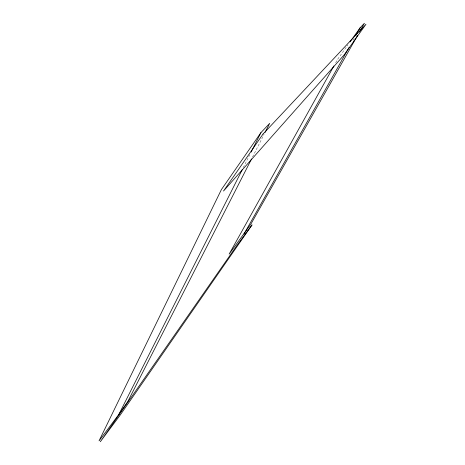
<?xml version="1.0" encoding="UTF-8"?>
<svg xmlns="http://www.w3.org/2000/svg" width="465" height="465" viewBox="0 0 465 465"><rect width="100%" height="100%" fill="white"/><g stroke="black" fill="none" stroke-linecap="round" stroke-linejoin="round"><path stroke-width="0.35" stroke-dasharray="2.33 1.74" d="M243.294 167.603L250.153 154.002M252.547 156.99L264.091 134.356M335.66 62.781L337.421 59.613L347.948 44.855M353.034 40.397L354.458 37.863"/><path stroke-width="0.7" d="M265.079 132.415L269.7 123.365L260.929 132.63L221.381 189.61L99.033 440.872L118.883 414.344L242.317 169.545M251.135 152.061L260.929 132.63M251.553 158.931L127.846 401.429L118.883 414.344M333.893 65.949L229.135 254.128L250.821 224.206L357.62 35.259M244.015 234.017L349.116 47.354M355.882 35.334L360.16 27.743L364.403 23.25L359.404 32.097M350.052 41.908L360.16 27.743M263.045 134.03L223.52 191.034L344.094 54.946L365.967 24.261L263.045 134.03M251.978 224.979L120.115 415.193L100.301 441.75L237.464 244.66L251.978 224.979"/></g></svg>
